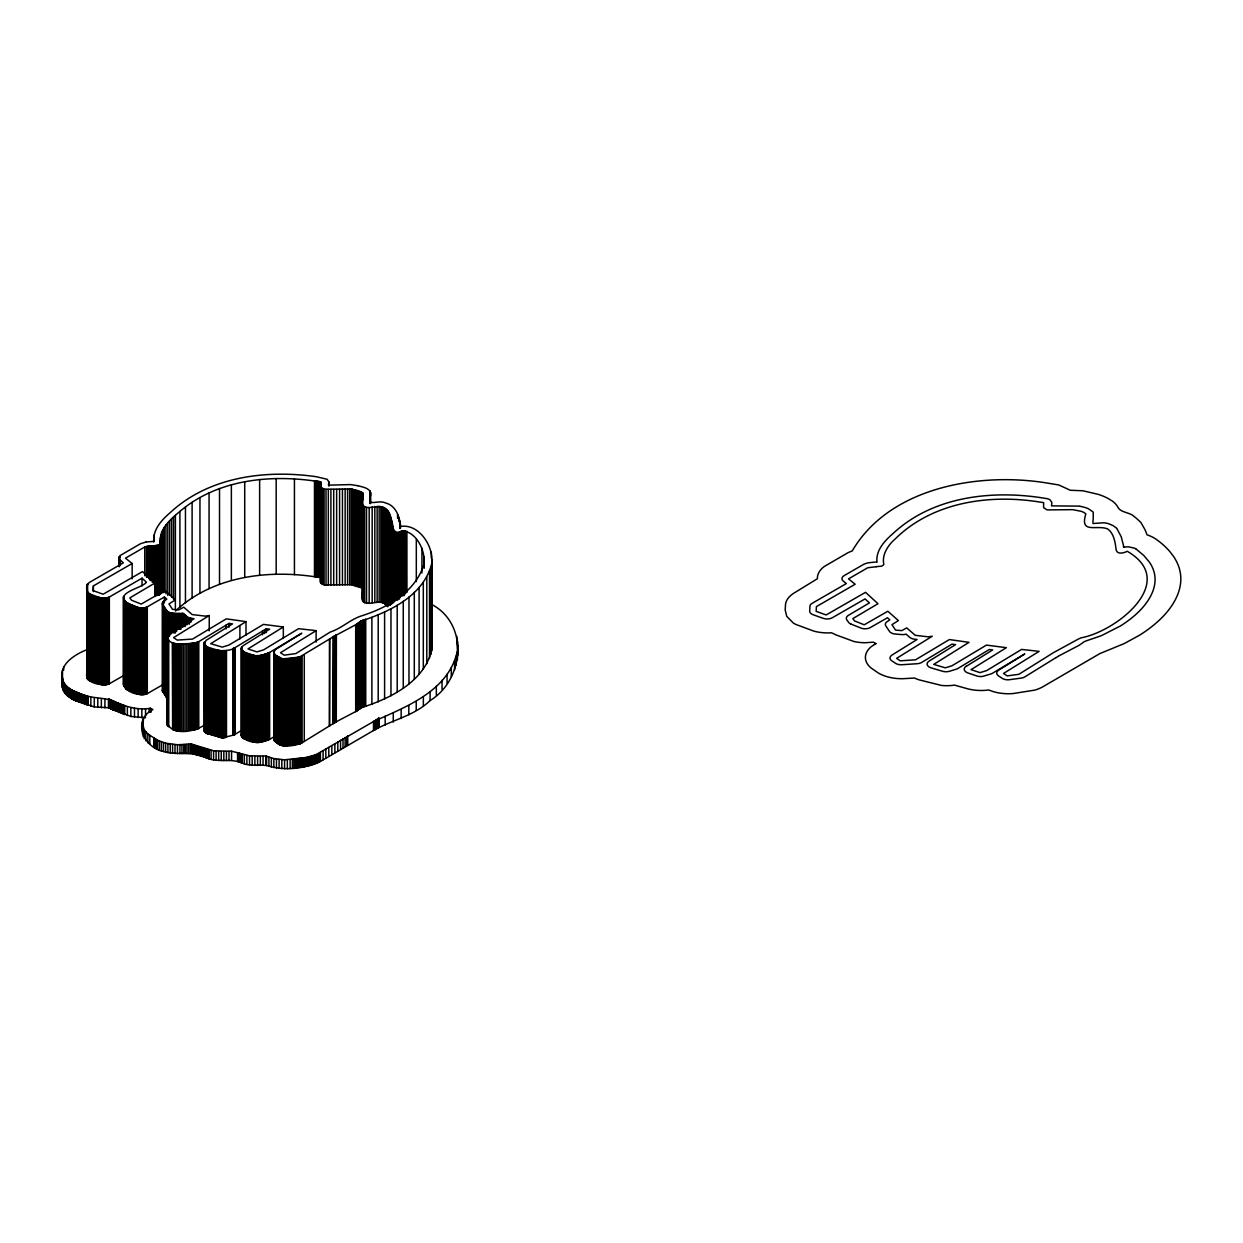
<?xml version="1.0" encoding="UTF-8"?>
<svg xmlns="http://www.w3.org/2000/svg" width="1243" height="1243" viewBox="0 0 1243 1243"><rect width="100%" height="100%" fill="white"/><g stroke="black" fill="none" stroke-linecap="round" stroke-linejoin="round"><path stroke-width="1.5" d="M362.505 588.25L351.318 584.723L324.097 584.909L320.57 582.641L320.632 577.622L314.479 576.705C266.328 569.605 212.273 576.69 175.403 611.012M146.286 541.979L140.661 543.642L120.524 555.31L119.204 559.086L123.321 562.846L89.092 582.61C79.319 593.968 100.59 601.332 109.353 596.997L142.044 578.197L146.394 582.175C142.914 588.048 113.828 592.631 126.988 602.871C133.296 605.263 140.443 610.297 147.296 606.833L164.402 597.028L166.811 599.142L163.066 601.783L162.351 604.067L167.572 611.774L171.86 613.265L183.032 613.389L188.237 617.585L194.048 618.781L168.939 634.365C162.18 647.634 192.96 644.542 198.678 641.683L228.992 623.411L232.519 623.908L206.012 640.409C199.222 651.534 229.489 652.979 235.005 647.665L266.313 628.772L269.669 629.176L243.224 645.63L241.313 647.914L241.251 735.638C248.864 745.334 265.334 743.547 274.47 736.276M431.865 604.502C469.139 624.468 464.074 679.843 430.078 700.57C414.168 716.046 391.918 719.883 373.49 730.527L320.414 761.431C304.675 768.733 285.688 770.862 268.923 766.17C260.315 763.622 250.402 767.117 241.763 762.907C230.561 758.044 217.929 762.891 206.571 757.981C192.82 750.725 177.873 755.62 163.454 751.518C143.97 747.664 131.416 720.707 152.889 709.598L150.403 708.246C136.963 710.685 123.849 705.946 111.823 700.399C101.32 697.152 88.906 698.566 78.527 692.91C72.327 690.797 65.972 687.317 63.098 681.148C56.914 664.958 75.435 653.927 87.927 649.312M785.188 609.909L786.726 616.326L793.189 622.898A34.074 19.67 0 0 0 795.613 624.343L813.885 631.133A32.598 18.816 0 0 0 831.489 632.796L834.426 634.132A32.411 18.707 0 0 0 835.933 634.862L853.879 641.481A32.706 18.878 0 0 0 864.864 642.755L873.425 642.196L875.911 643.548M809.69 610.981L809.69 611.276A7.396 4.273 0 0 0 810.218 612.706L810.654 613.234A7.396 4.273 0 0 0 811.865 614.151A7.707 4.444 0 0 0 812.285 614.368A7.846 4.521 0 0 0 812.736 614.586A8.079 4.661 0 0 0 813.217 614.772L823.223 618.33A7.427 4.288 0 0 0 832.375 617.709L865.066 598.908L869.416 602.902L848.425 615.332A7.427 4.288 0 0 0 846.887 619.993L848.783 622.557A7.66 4.428 0 0 0 849.264 623.038A7.784 4.49 0 0 0 850.492 623.862A7.536 4.35 0 0 0 851.02 624.095M152.299 545.786L144.747 547.029L125.481 558.154L132.146 563.514L93.38 585.904L93.132 590.658L103.153 594.216L142.51 571.594L154.971 582.998L154.971 596.407M785.234 609.101L785.545 604.036A32.536 18.785 0 0 1 793.531 593.362L817.412 578.725A32.613 18.831 0 0 1 824.342 566.466L847.54 552.964A31.199 18.008 0 0 1 849.435 552.063A33.499 19.344 0 0 1 852.232 550.96C888.916 488.033 976.516 472.324 1044.027 482.548L1058.772 484.956L1070.254 490.255L1082.964 490.783L1098.424 494.403A49.611 28.636 0 0 1 1103.939 496.47A51.118 29.506 0 0 1 1107.731 498.288L1112.283 501.022A32.644 18.847 0 0 1 1117.877 507.16C1120.642 512.908 1129.856 511.976 1134.486 516.808A52.159 30.112 0 0 1 1135.884 517.849L1140.794 522.355L1144.803 529.316A166.811 96.301 0 0 1 1147.025 534.816L1149.014 535.531A34.555 19.95 0 0 1 1151.267 536.494A34.447 19.888 0 0 1 1152.805 537.24A34.897 20.152 0 0 1 1153.908 537.862L1155.493 538.841A35.674 20.603 0 0 1 1156.643 539.633A112.196 64.776 0 0 1 1170.067 551.845L1173.454 556.305A106.463 61.466 0 0 1 1179.825 570.382C1184.393 589.368 1172.724 607.672 1159.362 620.102A168.007 97.001 0 0 1 1139.256 635.375L1124.169 643.594L1099.356 653.802A34.151 19.717 0 0 1 1098.299 654.486A35.363 20.416 0 0 1 1097.118 655.185L1042.535 686.959A32.52 18.769 0 0 1 1037.579 689.197A32.613 18.831 0 0 1 1034.875 690.098L1013.138 693.547A32.598 18.816 0 0 1 989.63 690.316L988.853 689.974A32.675 18.863 0 0 1 967.318 688.7L954.577 685.126L952.029 685.437A32.598 18.816 0 0 1 941.681 685.483L919.463 679.952A32.66 18.863 0 0 1 914.553 678.056L902.962 678.694A32.504 18.769 0 0 1 893.251 678.056A32.738 18.894 0 0 1 880.417 674.141L879.221 673.488A29.863 17.231 0 0 1 878.211 672.929L870.861 667.864A32.629 18.831 0 0 1 865.703 654.843L866.464 652.637A32.551 18.785 0 0 1 871.545 646.438L875.911 643.548M809.737 610.111L809.939 606.242A7.427 4.288 0 0 1 812.114 603.337L846.343 583.573L843.36 581.18A7.427 4.288 0 0 1 844.137 575.633L863.372 564.524A7.178 4.149 0 0 1 864.103 564.167A7.707 4.459 0 0 1 864.553 563.98L866.387 563.312A7.396 4.273 0 0 1 868.795 562.737L874.823 562.116M160.44 543.517C158.42 529.456 170.291 519.481 179.909 511.417C216.655 480.14 268.224 474.375 314.479 480.994L320.632 481.896L320.57 486.914L324.097 489.183L351.318 489.012L362.816 493.098L362.505 600.462C368.27 607.811 380.591 597.277 387.086 605.807L387.086 510.096C380.591 501.55 368.27 512.085 362.505 504.736M387.117 510.112C394.202 515.612 388.919 538.064 402.048 530.885C416.669 531.398 426.551 552.141 423.614 565.425C414.836 592.103 387.536 607.594 362.195 615.658C350.526 619.138 341.949 628.274 330.203 632.066L295.85 653.585L284.196 655.185L280.514 652.73L316.11 630.636L316.11 642.118M431.725 563.607C423.506 595.817 389.867 611.603 360.858 621.158C359.398 622.355 357.782 623.458 356.182 624.514L355.98 711.4C357.611 710.483 359.693 708.634 361.589 707.593C390.426 698.38 423.583 682.143 431.725 650.384L431.725 563.607C434.18 546.516 418.736 523.241 400.634 526.504M431.725 650.384L432.067 559.754M457.377 660.049L457.828 646.174M153.821 542.057C152.578 529.922 161.435 520.164 169.98 512.846C208.715 476.628 265.769 469.45 316.39 476.722L327.142 479.285L328.851 481.833L328.478 485.158L350.526 484.584L357.829 485.718M357.984 485.749C362.847 487.116 371.859 488.359 370.616 495.242C366.374 508.138 377.841 499.127 385.516 502.964C396.548 505.637 400.448 518.471 400.448 528.461M362.428 593.051L362.505 600.462M142.681 720.909L142.541 734.318M241.235 648.551C246.254 657.625 261.341 656.988 269.591 652.451L301.785 633.215L275.666 649.421L273.678 652.28L275.495 655.154L282.736 658.914L299.485 657.112L334.103 636.292M62.771 677.855L62.166 686.26L63.704 691.326L67.495 695.878L74.005 700.058L94.282 706.925L108.964 707.749L130.857 716.481L145.54 717.693M142.386 723.146L144.25 729.781L147.839 733.929L157.441 740.206L165.645 743.19L177.469 744.743L191.344 744.029L213.578 750.834L231.555 751.192L249.517 755.868L265.831 756.024L273.864 758.587L284.569 759.799L306.042 757.484L315.862 754.75L373.49 721.577C406.523 706.506 448.49 691.17 457.377 651.099M142.681 729.843L143.442 718.687M167.183 722.975C172.171 736.4 195.431 731.77 205.126 724.56M123.585 683.184C124.626 692.739 139.387 696.22 147.296 693.61L162.849 684.691M274.19 737.534C275.791 749.172 293.488 746.546 301.8 742.941L334.149 723.038L334.165 636.261L356.182 624.514M204.505 728.569L204.209 731.055L206.478 733.277L222.45 737.798L233.808 735.033L241.484 730.496M241.748 733.758L241.251 735.638M163.392 601.441L163.392 688.218L162.32 690.44L167.121 698.193M87.725 670.474C81.665 682.671 101.305 686.571 109.353 683.759L124.067 675.306M360.082 708.557L360.315 621.547M160.269 594.061L160.44 537.768M160.953 543.704L161.015 593.424M335.315 722.245L355.918 711.447M883.866 564.524C881.629 555.341 887.626 545.568 894.696 539.431C931.597 502.576 987.703 494.139 1037.501 501.706L1043.654 502.623L1043.592 507.641L1047.119 509.91L1072.693 509.661L1080.742 511.23A17.355 10.022 0 0 1 1083.508 512.225L1085.838 513.825C1079.53 534.474 1096.59 524.468 1107.575 528.896C1113.495 532.967 1114.987 541.156 1115.888 547.837C1115.826 555.046 1122.957 553.43 1127.246 551.286C1179.312 581.413 1116.882 631.242 1081.208 637.799A44.67 25.792 0 0 0 1078.163 639.151L1053.225 652.793L1018.872 674.312L1007.218 675.897L1003.536 673.442L1039.132 651.363L1021.591 649.421L986.616 670.599L979.966 672.634L971.032 669.651L1006.348 647.681L986.445 645.101L951.952 665.782L945.301 667.833L933.757 664.399L969.012 642.351L949.357 639.555L915.547 659.8L900.274 660.825L896.607 658.37L932.266 636.23L928.21 636.836L915.221 635.297L906.722 627.886L901.781 630.621L895.566 630.092L891.961 624.685L898.394 620.552L887.828 611.261L864.211 624.794L854.547 620.925L852.853 618.61L877.993 603.725L865.532 592.321L826.175 614.943L816.154 611.385L816.402 606.615L855.168 584.241L848.503 578.865L867.769 567.74L876.175 566.73M153.262 546.05L160.269 544.294M883.291 565.006L882.344 565.736A3.698 2.144 0 0 1 881.194 566.233L876.02 566.637M336.294 721.406L336.387 634.567M335.408 635.391L335.159 722.369L336.092 721.593L336.2 634.722M335.952 634.924L335.812 721.826M1058.337 656.18L1078.722 645.505A7.536 4.35 0 0 0 1079.514 645.024L1082.56 642.926A7.551 4.366 0 0 0 1083.554 642.041A36.265 20.945 0 0 1 1086.351 640.813L1101.22 635.748L1120.238 626.068A142.727 82.395 0 0 0 1137.314 613.094C1148.035 603.01 1157.932 588.374 1154.312 572.961A81.37 46.97 0 0 0 1149.433 562.193L1143.746 555.435L1136.118 549.064M359.817 708.774L360.082 621.78M334.165 723.038L335.159 722.369M334.988 722.509L335.237 635.53M359.631 708.914L359.817 621.997M1055.975 657.625L1024.822 676.891A7.427 4.288 0 0 1 1021.14 678.103L1009.502 679.688A7.427 4.288 0 0 1 1002.542 678.554L998.517 675.881A7.427 4.288 0 0 1 998.688 670.148L1024.807 653.927L992.613 673.178A7.427 4.288 0 0 1 990.718 674.001L982.918 676.332A7.427 4.288 0 0 1 976.874 675.974L967.971 672.991A8.204 4.739 0 0 1 967.411 672.789A7.567 4.366 0 0 1 966.199 666.232M329.535 639.337L329.442 726.161M329.566 726.083L329.69 639.228M283.326 638.451L283.326 626.954L263.438 624.39L228.93 645.07L222.279 647.121L210.735 643.688L245.99 621.64L245.99 635.033M283.326 626.954L248.01 648.924L256.944 651.907L263.594 649.871L298.569 628.694L316.11 630.636M209.244 630.822L209.244 615.518L173.585 637.643L177.252 640.098L192.525 639.088L226.335 618.843L245.99 621.64M874.497 644.418L875.445 643.827M966.246 666.357L992.691 649.903L989.335 649.483L957.887 668.47A7.396 4.273 0 0 1 957.296 668.765L957.141 668.843A7.629 4.397 0 0 1 956.318 669.154L949.512 671.251A7.442 4.288 0 0 1 942.614 671.282L931.085 667.864A7.411 4.273 0 0 1 929.034 661.136L955.541 644.635L952.014 644.138L921.7 662.41A7.442 4.304 0 0 1 917.179 663.715L901.936 664.725A7.427 4.288 0 0 1 895.83 663.498L891.775 660.81A7.442 4.288 0 0 1 891.961 655.077L917.07 639.492L914.149 639.151A7.505 4.335 0 0 1 909.736 637.333L906.054 634.116A7.442 4.288 0 0 1 901.47 634.567L895.271 634.023A7.396 4.273 0 0 1 893.733 633.806A7.458 4.304 0 0 1 890.439 632.376A7.396 4.273 0 0 1 889.444 631.335L885.839 625.944A7.396 4.273 0 0 1 886.414 622.168L889.833 619.869L887.424 617.755L870.318 627.56A7.427 4.288 0 0 1 861.601 628.305L851.191 624.172M356.182 711.291L356.446 624.359M154.971 582.998L129.831 597.883L131.525 600.214L141.189 604.082L164.806 590.549L175.372 599.841L168.939 603.958L172.544 609.365L178.759 609.893L183.7 607.174L192.199 614.586L205.188 616.108L209.244 615.518M269.311 652.622L269.311 739.399M1056.084 657.578L1057.171 656.988A7.924 4.568 0 0 0 1057.669 656.692A8.748 5.05 0 0 0 1058.011 656.444M267.618 653.321L267.618 740.082M1123.656 547.215L1123.548 546.112L1123.656 547.215L1125.785 546.936A10.503 6.06 0 0 1 1128.753 546.889L1134.471 548.179A7.38 4.257 0 0 1 1135.589 548.722L1135.838 548.878M145.99 542.01L153.977 541.342L153.821 538.188M876.61 562.038L876.564 562.038A8.142 4.708 0 0 0 875.895 562.038M876.952 562.054C875.725 550.292 884.721 540.736 893.002 533.558C931.737 497.355 988.775 490.162 1039.412 497.449L1047.694 498.754A8.748 5.05 0 0 1 1050.164 500.012L1051.873 502.545L1051.5 505.87L1079.561 506.119M1080.276 506.305L1083.849 507.144A24.844 14.341 0 0 1 1088.262 508.667L1093.25 512.069L1093.218 518.875A118.458 68.381 0 0 0 1093.048 520.413A82.395 47.56 0 0 0 1092.954 521.501L1093.001 523.521L1103.846 522.775A16.19 9.338 0 0 1 1108.538 523.691L1112.765 525.478A20.805 12.01 0 0 1 1114.023 526.286A22.638 13.067 0 0 1 1114.551 526.659A26.849 15.506 0 0 1 1115.018 527.016A35.627 20.572 0 0 1 1115.592 527.483L1116.012 527.824A7.769 4.49 0 0 1 1116.494 528.166M244.669 652.171L244.809 738.995M244.265 652.016L244.529 738.886M153.06 545.957L152.936 582.268M406.912 531.165L406.958 592.445M172.606 729.439L172.42 642.553M154.909 747.758L154.785 738.73M154.272 738.404L154.303 747.369L154.101 738.295M1116.789 528.415L1121.217 536.727L1123.501 545.537M125.465 601.472L125.761 688.622M125.465 688.249L125.248 601.161M457.828 655.123L456.818 636.432M400.386 523.971L400.541 525.401M431.927 642.74L432.067 646.531M457.642 641.279L457.642 650.229M456.29 656.024L456.29 664.974M454.565 661.043L454.565 669.993M451.302 667.724L451.302 676.674M447.06 674.203L447.06 683.137M442.042 680.356L442.042 689.29M436.34 686.167L436.34 695.117M431.29 552.234L431.29 558.014M430.87 567.507L430.87 654.284M430.078 691.621L430.078 700.57M429.503 571.454L429.503 658.215M426.8 576.985L426.8 663.746M424.236 556.786L424.236 568.269M423.35 696.717L423.35 705.667M423.304 582.33L423.304 669.107M421.936 548.101L421.936 572.976M419.093 587.473L419.093 674.25M416.312 539.509L416.312 581.631M416.234 701.425L416.234 710.375M414.292 592.383L414.292 679.16M408.978 597.013L408.978 683.79M408.823 705.744L408.823 714.694M405.498 530.73L405.498 593.905M404.224 530.575L404.224 595.661M403.26 601.348L403.26 688.125M403.074 530.637L403.074 595.723M402.048 530.885L402.048 595.972M401.132 531.243L401.132 596.329M401.147 709.644L401.147 718.594M400.277 531.678L400.277 596.764M400.106 522.215L400.106 527.995M399.764 520.77L399.764 528.477M399.5 532.113L399.5 599.11M398.785 517.632L398.785 521.485M398.754 532.501L398.754 597.588M398.055 532.796L398.055 599.794M397.558 514.431L397.558 518.284M397.356 532.936L397.356 599.934M397.216 605.341L397.216 692.118M396.672 532.874L396.672 599.872M395.942 532.548L395.942 599.546M395.196 532.035L395.196 600.944M394.59 531.522L394.59 600.447M394.093 531.025L394.093 601.845M393.72 530.497L393.72 601.332M393.441 529.938L393.441 602.684M393.27 713.109L393.27 722.059M393.068 528.679L393.223 602.094M392.772 526.193L392.772 602.777M392.539 523.971L392.539 602.451M392.322 522.65L392.322 603.057M391.98 521.252L391.98 603.57M391.545 519.792L391.545 604.02M391.032 518.315L391.032 602.544M390.97 608.977L390.97 695.754M390.488 516.855L390.488 604.906M389.898 515.441L389.898 605.419M389.308 514.12L389.308 604.098M388.748 512.924L388.748 604.813M388.22 511.883L388.22 605.683M387.754 511.044L387.754 606.77M387.381 510.438L387.381 606.164M386.635 509.77L386.635 605.496M386.076 509.319L386.076 605.03M385.392 508.775L385.392 604.486M385.175 716.123L385.175 725.073M384.553 508.185L384.553 603.896M384.6 612.224L384.6 699.001M383.543 507.595L383.543 603.321M382.316 507.066L382.316 602.793M380.855 506.647L380.855 602.358M379.146 506.367L379.146 602.094M379.022 717.988L379.022 726.937M378.866 718.097L378.866 727.046M378.198 615.036L378.198 701.813M377.965 718.718L377.965 727.668M377.623 718.951L377.623 727.901M377.297 719.184L377.297 728.134M377.142 506.289L377.142 602M376.971 719.417L376.971 728.351M376.676 719.619L376.676 728.569M376.334 719.852L376.334 728.802M376.101 720.008L376.101 728.957M375.852 720.179L375.852 729.128M375.588 720.35L375.588 729.299M375.277 720.536L375.277 729.486M374.966 720.738L374.966 729.672M374.827 506.445L374.827 602.171M374.702 720.893L374.702 729.843M374.423 721.049L374.423 729.998M374.096 721.235L374.096 730.185M373.77 721.422L373.77 730.371M373.49 721.577L373.49 730.527M372.185 506.911L372.185 602.622M371.89 617.383L371.89 704.159M370.632 492.492L370.725 503.415M370.228 491.358L370.259 503.477M370.196 498.163L370.026 503.555M369.901 490.845L369.901 502.405M369.171 507.703L369.171 603.43M366.53 507.766L366.53 603.476M365.737 619.247L365.737 706.024M365.256 619.402L365.256 706.179M364.619 507.222L364.619 602.933M364.774 619.558L364.774 706.335M364.292 619.729L364.292 706.506M363.811 619.9L363.811 706.677M363.313 506.165L363.313 601.892M363.329 620.086L363.329 706.863M362.816 493.098L362.847 499.904M362.878 620.273L362.878 707.049M362.505 492.523L362.692 499.437M362.428 620.459L362.428 707.236M362.179 499.22L362.117 598.753M362.008 620.645L362.008 707.422M361.48 491.979L361.48 587.706M361.589 620.816L361.589 707.593M361.216 621.003L361.216 707.764M360.858 621.158L360.858 707.935M360.486 491.513L360.486 587.224M360.532 621.314L360.392 708.246M359.538 491.125L359.538 586.836M359.538 622.215L359.382 709.1M358.606 490.783L358.606 586.51M358.077 623.225L358.077 710.002M357.72 490.503L357.72 586.23M357.735 623.458L357.735 710.235M357.409 623.691L357.409 710.468M357.083 623.908L357.083 710.685M356.85 490.27L356.85 585.997M356.772 624.126L356.772 710.887M356.508 624.312L356.508 711.089M356.026 490.068L356.026 585.795M355.918 624.67L355.778 711.524M355.7 624.778L355.7 711.555M355.234 489.897L355.234 585.608M354.473 489.726L354.473 585.453M353.758 489.556L353.758 585.282M353.074 489.385L353.074 585.111M352.422 489.198L352.422 584.925M351.318 489.012L351.318 584.723M349.671 488.934L349.671 584.661M347.745 735.903L347.745 744.852M347.589 488.95L347.589 584.676M346.719 736.524L346.719 745.474M345.15 489.043L345.15 584.769M345.119 737.503L345.119 746.453M343.021 738.762L343.021 747.711M342.447 489.167L342.447 584.894M340.566 740.269L340.566 749.203M339.588 489.307L339.588 585.033M337.801 741.931L337.801 750.881M336.635 489.447L336.635 585.173M335.672 635.173L335.532 722.059M334.988 635.732L334.818 722.634M334.864 743.718L334.864 752.668M334.74 635.919L334.553 722.804M334.46 636.09L334.258 722.975M333.714 489.556L333.714 585.282M333.932 636.385L333.714 723.271L333.575 636.571M333.31 723.488L333.45 636.649L332.953 723.69M331.819 745.567L331.819 754.517M330.918 489.618L330.918 585.329M328.851 481.833L328.929 486.184M328.789 747.416L328.789 756.35M328.307 489.587L328.307 585.298M326.008 489.447L326.008 585.173M325.837 749.203L325.837 758.152M324.097 489.183L324.097 584.909M323.087 750.865L323.087 759.815M322.652 488.779L322.652 584.505M321.611 488.25L321.611 583.977M320.927 482.206L320.943 583.34M320.632 481.896L320.57 582.641M320.243 481.74L320.43 581.879M320.414 752.481L320.414 761.431M319.964 481.662L319.964 577.374M319.606 481.585L319.606 577.311M319.513 753.009L319.513 761.959M319.202 481.507L319.202 577.234M318.721 481.445L318.721 577.156M318.192 481.367L318.192 577.078M318.348 753.631L318.348 762.565M317.587 481.29L317.587 577.016M316.918 481.212L316.918 576.938M317.12 754.206L317.12 763.155M316.173 481.15L316.173 576.861M315.862 754.75L315.862 763.699M315.365 481.072L315.365 576.783M314.557 755.262L314.557 764.196M314.479 480.994L314.479 576.705M313.22 755.728L313.22 764.663M311.853 756.148L311.853 765.098M310.439 756.536L310.439 765.486M308.994 756.894L308.994 765.843M307.534 757.205L307.534 766.154M306.042 757.484L306.042 766.418M304.768 757.671L304.768 766.62M304.271 654.673L304.271 741.449M304.317 757.733L304.317 766.682M303.913 757.779L303.913 766.729M303.23 757.873L303.23 766.822M302.344 757.997L302.344 766.947M301.8 656.164L301.8 742.941M301.552 656.32L301.552 743.081M301.272 656.459L301.272 743.221M301.303 758.137L301.303 767.086M301.008 656.584L301.008 743.361M300.713 656.708L300.713 743.485M300.418 656.817L300.418 743.594M300.107 656.926L300.107 743.702M300.138 758.292L300.138 767.242M299.796 657.034L299.796 743.796M299.485 657.112L299.485 743.889M299.143 657.205L299.143 743.967M298.817 657.267L298.817 744.044M298.895 758.463L298.895 767.413M298.475 657.329L298.475 744.106M298.118 657.392L298.118 744.153M297.963 657.407L297.963 744.184M297.528 657.469L297.528 744.246M297.605 758.65L297.605 767.584M296.844 657.563L296.844 744.324M296.316 758.82L296.316 767.77M295.974 657.687L295.974 744.448M294.917 657.827L294.917 744.588M295.073 758.991L295.073 767.941M294.436 478.99L294.436 574.701M293.907 759.147L293.907 768.096M293.752 657.982L293.752 744.759M292.509 658.153L292.509 744.914M292.338 759.364L292.338 768.314M291.219 658.324L291.219 745.101M289.945 658.495L289.945 745.272M290.116 759.613L290.116 768.547M288.687 658.666L288.687 745.443M287.537 658.821L287.537 745.598M287.335 759.768L287.335 768.718M286.48 658.976L286.48 745.738M285.859 659.039L285.859 745.816M285.222 659.085L285.222 745.847M284.585 659.085L284.585 745.862M284.569 759.799L284.569 768.749M283.963 659.054L283.963 745.831M283.342 659.008L283.342 745.784M282.736 658.914L282.736 745.691M282.145 658.806L282.145 745.582M281.819 759.691L281.819 768.64M281.571 658.666L281.571 745.443M281.027 658.495L281.027 745.272M280.498 658.308L280.498 745.07M279.986 658.075L279.986 744.852M279.333 657.718L279.52 744.604M279.116 657.578L279.302 744.479M279.1 759.457L279.1 768.392M278.976 657.485L278.976 744.246M278.758 657.329L278.758 744.106M278.479 657.159L278.479 743.92M278.152 656.926L278.152 743.702M277.779 656.692L277.779 743.454M277.391 656.428L277.391 743.205M276.987 656.149L276.987 742.926M276.583 655.884L276.583 742.661M276.459 759.085L276.459 768.034M276.179 478.571L276.179 574.282M276.195 655.62L276.195 742.397M275.822 655.372L275.822 742.149M275.495 655.154L275.495 741.931M274.921 654.735L274.921 741.496M274.454 654.269L274.454 741.046M273.911 651.254L274.113 740.564M273.74 651.767L273.864 740.067M273.864 758.587L273.864 767.537M271.347 757.966L271.347 766.915M269.591 652.451L269.591 739.228M269.172 652.699L269.016 739.538M268.861 652.839L268.706 739.694M268.923 757.22L268.923 766.17M268.55 652.979L268.55 739.756M268.379 653.057L268.224 739.88M268.053 653.181L268.053 739.942M267.882 653.228L267.696 740.067M267.369 653.383L267.369 740.16M266.981 653.507L266.981 740.284M266.468 653.663L266.468 740.44M266.608 756.365L266.608 765.315M266.313 628.772L266.313 632.625M265.878 653.849L265.878 740.626M265.831 756.024L265.738 764.989M265.21 654.051L265.21 740.828M264.681 629.642L264.681 633.51M264.51 654.269L264.51 741.046M263.765 654.502L263.765 741.263M263.034 654.719L263.034 741.496M263.034 756.334L263.034 765.284M262.553 630.947L262.553 634.8M262.335 654.937L262.335 741.714M261.667 655.139L261.667 741.916M261.077 655.325L261.077 742.102M260.486 655.481L260.486 742.257M260.331 756.505L260.331 765.455M259.896 655.605L259.896 742.382M259.632 479.518L259.632 575.245M259.305 655.714L259.305 742.491M258.684 655.776L258.684 742.553M258.062 655.822L258.062 742.584M257.596 756.536L257.596 765.486M257.441 655.822L257.441 742.599M256.819 655.807L256.819 742.584M256.213 655.76L256.213 742.522M255.607 655.667L255.607 742.444M255.001 655.558L255.001 742.335M254.877 756.443L254.877 765.393M254.427 655.418L254.427 742.195M253.743 655.216L253.852 742.024M253.401 655.092L253.401 741.869M252.873 654.921L252.873 741.698M252.205 654.704L252.205 741.465M252.189 756.226L252.189 765.175M251.397 654.424L251.397 741.201M250.511 654.129L250.511 740.906M249.563 653.818L249.563 740.579M249.517 755.868L249.517 764.818M248.569 653.492L248.569 740.253M247.59 653.15L247.59 739.927M246.891 755.371L246.891 764.321M246.627 652.839L246.627 739.601M245.741 652.544L245.741 739.305M244.949 652.264L244.949 739.041M244.716 481.631L244.716 577.358M244.141 651.954L244.265 738.793M244.343 754.765L244.343 763.715M243.877 651.845L244.001 738.668M243.644 651.72L243.768 738.56M243.41 651.596L243.519 738.435M243.146 651.425L243.146 738.202M242.882 651.254L242.882 738.031M242.649 651.068L242.649 737.845M242.432 650.881L242.432 737.658M242.354 754.159L242.354 763.109M242.043 650.493L242.23 737.472M241.872 650.291L241.872 737.068M241.748 646.981L241.717 736.85M241.763 753.973L241.763 762.907M241.422 647.603L241.484 736.415M241.422 753.848L241.422 762.798M240.893 753.678L240.893 762.627M240.225 753.444L240.225 762.394M239.915 625.524L239.915 638.918M239.433 753.18L239.433 762.13M238.532 752.885L238.532 761.835M237.568 752.559L237.568 761.508M235.005 647.665L234.865 734.52M234.725 647.821L234.585 734.675M234.43 647.976L234.274 734.815M234.119 734.893L234.119 648.116L233.808 735.033M233.637 648.318L233.637 735.095M233.466 648.38L233.296 735.203M233.125 648.489L233.125 735.266M231.555 751.192L231.555 760.126M231.369 484.708L231.369 580.419M228.992 623.411L228.992 627.264M229.007 751.487L229.007 760.436M226.49 650.54L226.49 737.301M226.428 751.689L226.428 760.638M226.04 625.089L226.04 628.958M225.946 650.679L225.946 737.456M225.371 650.804L225.371 737.581M224.812 650.912L224.812 737.674M224.222 650.975L224.222 737.752M223.833 751.751L223.833 760.7M223.631 651.021L223.631 737.798M223.041 651.037L223.041 737.814M222.45 651.021L222.45 737.798M221.86 650.99L221.86 737.767M221.285 650.928L221.285 737.689M221.238 751.704L221.238 760.654M220.71 650.835L220.71 737.596M220.135 650.711L220.135 737.487M219.514 488.515L219.514 584.241M219.591 650.555L219.591 737.332M219.436 650.509L219.436 737.285M219.001 650.384L219.001 737.161M218.659 751.533L218.659 760.483M218.333 650.182L218.333 736.959M217.447 649.934L217.447 736.695M216.422 649.623L216.422 736.4M216.096 751.254L216.096 760.203M215.272 649.281L215.272 736.042M214.029 648.908L214.029 735.685M213.578 750.834L213.578 759.784M212.755 648.535L212.755 735.312M211.481 648.147L211.481 734.924M211.092 750.321L211.092 759.255M210.253 647.789L210.253 734.566M209.15 749.793L209.15 758.743M209.057 492.865L209.057 588.592M209.088 647.448L209.088 734.225M208.544 749.607L208.544 758.556M208.125 749.482L208.125 758.432M207.892 647.09L208.063 733.914M207.721 647.028L207.721 733.805M207.395 646.919L207.55 733.743M207.441 749.28L207.441 758.23M207.068 646.78L207.224 733.619M206.913 646.717L206.913 733.494M206.618 646.578L206.773 733.432M206.571 749.032L206.571 757.981M206.478 733.277L206.338 646.438L206.198 733.137M205.95 646.205L205.95 732.966M205.701 646.034L205.701 732.811M205.53 748.721L205.53 757.671M205.468 645.863L205.468 732.64M205.048 645.505L205.25 732.453M204.877 645.303L204.877 732.08M204.551 644.915L204.707 731.878M204.334 642.103L204.427 731.474M204.38 748.379L204.38 757.329M204.194 642.429L204.209 731.055M203.153 748.006L203.153 756.956M201.879 747.633L201.879 756.583M200.605 747.261L200.605 756.195M199.952 497.542L199.952 593.268M199.362 746.888L199.362 755.837M198.678 641.683L198.678 728.46M198.367 641.87L198.367 728.631M198.057 642.025L198.057 728.802M198.212 746.546L198.212 755.495M197.715 642.18L197.715 728.957M197.357 642.32L197.357 729.097M197 642.46L197 729.221M197.031 746.204L197.031 755.138M196.612 642.569L196.612 729.346M196.223 642.678L196.223 729.455M196.441 746.018L196.441 754.967M195.835 642.771L195.835 729.532M195.695 745.769L195.695 754.719M195.415 642.849L195.415 729.61M195.011 642.911L195.011 729.672M194.965 745.52L194.965 754.47M194.576 642.957L194.576 729.734M194.157 642.988L194.157 729.765M194.265 745.256L194.265 754.206M193.955 643.004L193.955 729.781M193.38 643.051L193.38 729.812M193.551 744.992L193.551 753.926M192.867 744.697L192.867 753.646M192.479 643.097L192.479 729.874M192.106 502.327L192.106 598.054M192.199 744.417L192.199 753.367M191.329 643.175L191.329 729.952M191.344 744.029L191.531 753.056M190.785 618.377L190.785 622.23M190.428 618.315L190.428 622.168M190.288 744.091L190.288 753.04M190.101 618.237L190.101 622.09M189.759 618.144L189.759 621.997M189.961 643.268L189.961 730.045M189.433 618.051L189.433 623.831M189.122 617.957L189.122 623.737M188.812 617.833L188.812 623.629M188.516 617.724L188.516 623.504M188.439 643.377L188.439 730.154M188.61 744.2L188.61 753.149M188.237 617.585L188.237 623.38M187.957 617.445L187.957 623.24M187.693 617.305L187.693 623.1L187.444 617.149M187.196 616.994L187.367 622.883M186.901 616.761L187.056 624.592M186.916 744.324L186.916 753.258M186.714 616.606L186.838 624.421M186.807 643.486L186.807 730.262M186.574 616.481L186.574 624.188M186.357 616.279L186.357 624.002M186.077 616.046L186.077 623.753M185.735 615.751L185.735 625.384M185.456 507.02L185.456 602.746M185.362 615.425L185.362 625.058M185.114 643.594L185.114 730.371M185.285 744.433L185.285 753.367M184.958 615.067L184.958 626.643M184.554 614.71L184.554 626.286M184.135 614.353L184.135 625.928M183.762 744.526L183.762 753.476M183.746 614.011L183.746 625.571M183.374 613.685L183.374 625.245M183.436 643.703L183.436 730.48M183.032 613.389L183.032 626.892M182.674 613.498L182.674 626.985M182.317 613.576L182.317 627.078M181.96 613.654L181.96 627.156M181.804 643.812L181.804 730.589M181.929 744.65L181.929 753.6M181.587 613.731L181.587 627.218M181.198 613.778L181.198 627.28M180.825 613.824L180.825 629.253M180.437 613.856L180.437 629.284M180.282 643.921L180.282 730.698M179.909 511.417L179.909 607.128M180.033 613.887L180.033 627.373M179.94 744.743L179.94 753.693M179.645 613.887L179.645 627.389M179.256 613.887L179.256 629.315M178.852 613.871L178.852 629.3M178.914 644.014L178.914 730.775M178.37 613.84L178.448 629.269M178.339 644.029L178.339 730.806M178.137 613.824L178.137 629.238M177.78 613.793L177.78 629.207M177.78 644.029L177.78 730.806M177.314 613.747L177.314 629.176M177.469 744.743L177.469 753.693M177.221 644.014L177.221 730.775M176.755 613.7L176.755 631.056M176.677 643.967L176.677 730.729M176.133 613.638L176.133 630.993M176.133 643.89L176.133 730.666M175.605 643.796L175.605 730.573M175.403 515.286L175.372 609.412M175.465 613.591L175.465 632.873M175.092 643.688L175.092 730.449M175.014 744.635L175.014 753.584M174.781 613.529L174.781 632.811M174.595 643.548L174.595 730.309M174.098 613.467L174.098 632.749M174.113 643.377L174.113 730.154M173.585 516.917L173.585 599.235M173.43 613.42L173.43 632.703M173.647 643.206L173.647 729.967M173.212 643.004L173.212 729.765M172.808 613.358L172.808 632.64M172.637 642.678L172.793 729.548M172.591 744.417L172.591 753.367M172.264 613.312L172.264 632.594M171.86 613.265L171.86 632.547M171.674 518.719L171.674 597.199M171.472 613.219L171.472 632.501M171.083 613.156L171.083 632.438M170.711 613.079L170.711 634.287M170.353 612.985L170.353 634.21M170.229 744.106L170.229 753.056M169.996 612.892L169.996 634.101M169.716 520.646L169.716 595.304M169.638 612.783L169.638 635.934M169.312 612.675L169.312 635.81M168.986 612.535L168.986 635.686M168.753 640.098L168.753 726.86M168.675 612.411L168.675 635.546M168.38 612.255L168.38 637.333M168.085 612.1L168.085 637.162M168.178 639.663L168.178 726.44M167.805 522.728L167.805 595.475M167.743 611.882L167.914 637.069M167.727 639.213L167.727 725.974M167.914 743.702L167.914 752.652M167.572 611.774L167.572 636.836M167.261 611.54L167.417 636.727M167.37 638.731L167.37 725.492M166.982 611.292L167.121 724.995M166.733 611.028L166.857 697.929M166.515 610.748L166.624 697.665M166.236 610.329L166.407 697.385M165.972 524.934L165.972 593.859M166.018 610.018L166.018 696.795M165.754 609.614L165.754 696.391M165.645 743.19L165.645 752.139M165.428 609.132L165.428 695.894M165.07 608.588L165.07 695.365M164.682 608.013L164.682 694.79M164.402 597.028L164.402 602.824M164.309 527.281L164.309 592.367M164.278 607.407L164.278 694.184M163.454 742.584L163.454 751.518M163.066 601.783L163.066 688.56M162.849 529.736L162.849 592.911M162.802 602.14L162.817 691.994M162.584 602.513L162.584 691.605M162.445 602.886L162.429 691.217M161.683 532.315L161.683 591.668M161.357 741.885L161.357 750.834M160.86 535.003L160.72 593.672M160.487 540.643L160.502 593.859M159.943 544.574L159.943 594.34M159.632 544.807L159.632 594.589M159.322 545.024L159.322 594.791M159.353 741.092L159.353 750.042M158.995 545.211L158.995 594.977M158.607 545.366L158.607 595.148M158.172 545.506L158.172 595.288M157.659 545.63L157.659 595.397M157.441 740.206L157.441 749.156M157.053 545.739L157.053 595.506M156.323 545.832L156.323 595.599M156.198 739.554L156.198 748.488M155.919 739.399L155.919 748.348M155.67 739.259L155.67 748.208M155.453 545.91L155.453 595.677M155.437 739.119L155.437 748.068M155.049 738.886L155.189 747.929M154.536 738.575L154.536 747.525M154.443 545.988L154.443 584.272M154.148 535.158L154.148 540.938M152.578 582.159L152.407 545.786L152.299 582.159M152.003 545.817L152.003 580.279M151.662 545.848L151.662 580.31M151.211 545.895L151.211 580.357M151.009 708.603L151.009 712.192M150.683 545.957L150.683 580.419M150.403 708.246L150.403 711.835M150.108 546.019L150.108 580.481M149.828 735.436L149.828 744.386M149.486 546.081L149.486 578.632M149.191 708.432L149.191 712.021M148.834 546.143L148.834 578.694M148.197 546.221L148.197 576.845M147.839 733.929L147.839 742.863M147.575 546.283L147.575 576.907M147.296 606.833L147.296 693.61M146.985 546.345L146.985 576.97M146.643 607.174L146.643 693.951M146.456 546.392L146.456 577.032M145.928 607.47L145.928 694.231M145.819 731.909L145.819 740.859M145.54 708.743L145.54 715.906M145.167 607.687L145.167 694.464M144.747 547.029L144.747 575.742M144.374 607.874L144.374 694.651M144.25 729.781L144.25 738.73M143.551 607.998L143.551 694.775M143.163 727.606L143.163 736.54M142.712 608.076L142.712 694.837M142.044 578.197L142.044 585.904M141.873 608.091L141.873 694.853M141.842 708.805L141.842 717.755M141.034 608.045L141.034 694.821M140.195 607.951L140.195 694.713M139.387 607.796L139.387 694.573M138.595 607.578L138.595 694.355M138.128 708.634L138.128 717.584M137.709 607.268L137.833 694.091M137.336 607.128L137.336 693.889M136.777 606.895L136.777 693.672M136.046 606.6L136.046 693.376M135.176 606.258L135.176 693.035M134.477 708.215L134.477 717.164M134.213 605.869L134.213 692.646M133.172 605.45L133.172 692.227M132.146 563.514L132.146 578.834M132.115 605.03L132.115 691.807M131.043 604.611L131.043 691.372M130.857 707.531L130.857 716.481M130.002 604.191L130.002 690.968M129.039 603.803L129.039 690.58M128.169 603.461L128.169 690.222M127.905 603.337L128.091 690.191M127.641 603.228L127.811 690.083M127.392 603.088L127.563 689.958M127.376 706.614L127.376 715.564M127.159 602.964L127.314 689.818M126.817 602.762L126.988 689.632M126.662 602.653L126.662 689.43M126.382 602.435L126.522 689.321M126.102 602.202L126.242 689.088M125.869 601.969L125.978 688.855M125.092 600.944L125.092 687.721M124.735 600.478L124.922 687.488M124.751 705.698L124.751 714.632M124.02 599.483L124.191 686.478M124.02 705.403L124.02 714.352M123.865 599.266L123.865 686.043M123.585 596.407L123.616 685.639M123.632 705.247L123.632 714.197M123.414 596.811L123.337 684.815M123.073 705.014L123.073 713.964M122.342 704.719L122.342 713.668M121.472 704.377L121.472 713.327M120.338 560.453L120.338 564.306M120.509 703.989L120.509 712.938M119.856 560.018L119.856 565.798M119.608 556.165L119.608 565.814M119.297 556.631L119.297 566.28M119.468 703.585L119.468 712.519M119.079 557.113L119.204 566.792M118.971 557.61L119.017 566.311M118.396 703.15L118.396 712.099M117.339 702.73L117.339 711.664M116.298 702.311L116.298 711.26M115.335 701.922L115.335 710.872M114.372 701.534L114.372 710.483M114.014 701.394L114.014 710.343M113.688 701.254L113.688 710.204M113.284 701.083L113.284 710.033M112.911 700.912L112.911 709.862M112.569 700.757L112.569 709.706M112.196 700.586L112.196 709.52M111.823 700.399L111.823 709.349M111.404 700.197L111.404 709.131M111.047 699.995L111.047 708.945M110.736 699.84L110.736 708.79M110.378 699.638L110.378 708.588M109.928 699.389L109.928 708.339M109.353 596.997L109.353 683.759M109.26 698.986L109.26 707.935M108.964 698.799L108.964 707.749M108.716 597.324L108.716 684.085M108.467 698.846L108.467 707.795M108.032 597.603L108.032 684.365M107.302 597.821L107.302 684.598M106.541 598.007L106.541 684.784M105.764 598.132L105.764 684.909M104.956 598.209L104.956 684.986M104.925 698.97L104.925 707.92M104.148 598.24L104.148 685.017M103.34 598.225L103.34 684.986M102.532 598.147L102.532 684.924M101.724 598.023L101.724 684.784M101.351 698.877L101.351 707.826M100.947 597.836L100.947 684.613M100.201 597.603L100.201 684.38M100.077 597.557L100.077 684.334M99.689 597.417L99.689 684.194M99.114 597.215L99.114 683.992M98.352 596.951L98.352 683.712M97.793 698.55L97.793 707.485M97.451 596.624L97.451 683.401M96.457 596.267L96.457 683.044M95.385 595.894L95.385 682.656M94.282 595.49L94.282 682.267M94.282 697.976L94.282 706.925M93.38 585.904L93.38 591.637M93.178 595.102L93.178 681.879M92.106 594.729L92.106 681.49M91.096 594.372L91.096 681.133M90.863 697.199L90.863 706.133M90.086 593.999L90.211 680.822M89.838 593.905L89.962 680.729M89.605 593.812L89.714 680.636M89.263 593.657L89.48 680.527M89.045 593.548L89.154 680.372M88.843 593.424L88.952 680.263M88.502 593.222L88.502 679.983M88.222 696.36L88.222 705.309M88.191 592.989L88.191 679.766M87.896 592.756L87.896 679.533M87.523 583.946L87.632 679.284M87.492 696.111L87.492 705.061M87.352 584.194L87.398 679.02M87.088 584.707L87.026 678.492M87.119 695.971L87.119 704.921M86.901 585.935L86.886 678.212M86.528 695.769L86.528 704.703M85.783 695.49L85.783 704.439M84.881 695.179L84.881 704.128M83.871 694.821L83.871 703.771M82.815 694.433L82.815 703.383M81.696 694.045L81.696 702.994M80.593 693.656L80.593 702.606M79.521 693.268L79.521 702.217M78.527 692.91L78.527 701.86M77.532 692.569L77.532 701.503M77.082 692.398L77.082 701.347M76.538 692.196L76.538 701.13M76.056 692.009L76.056 700.943M75.512 691.776L75.512 700.726M74.984 691.543L74.984 700.493M74.518 691.341L74.518 700.291M74.005 691.108L74.005 700.058M73.523 690.875L73.523 699.825M73.057 690.626L73.057 699.576M72.591 690.393L72.591 699.343M72.125 690.145L72.125 699.094M71.441 689.756L71.441 698.706M70.167 688.964L70.167 697.913M68.785 687.969L68.785 696.919M67.495 686.928L67.495 695.878M66.361 685.856L66.361 694.806M65.335 684.738L65.335 693.687M64.465 683.572L64.465 692.522M63.673 666.605L63.673 670.179M63.704 682.376L63.704 691.326M63.098 681.148L63.098 690.098M62.632 679.89L62.632 688.84M62.523 670.086L62.321 687.55M62.305 673.209L62.166 686.26M358.699 622.79L358.404 709.769L358.699 622.79M359.196 622.448L358.978 709.38L359.196 622.448M378.602 718.283L378.292 727.45L378.602 718.283M124.549 600.214L124.549 686.991L124.549 600.214"/></g></svg>
